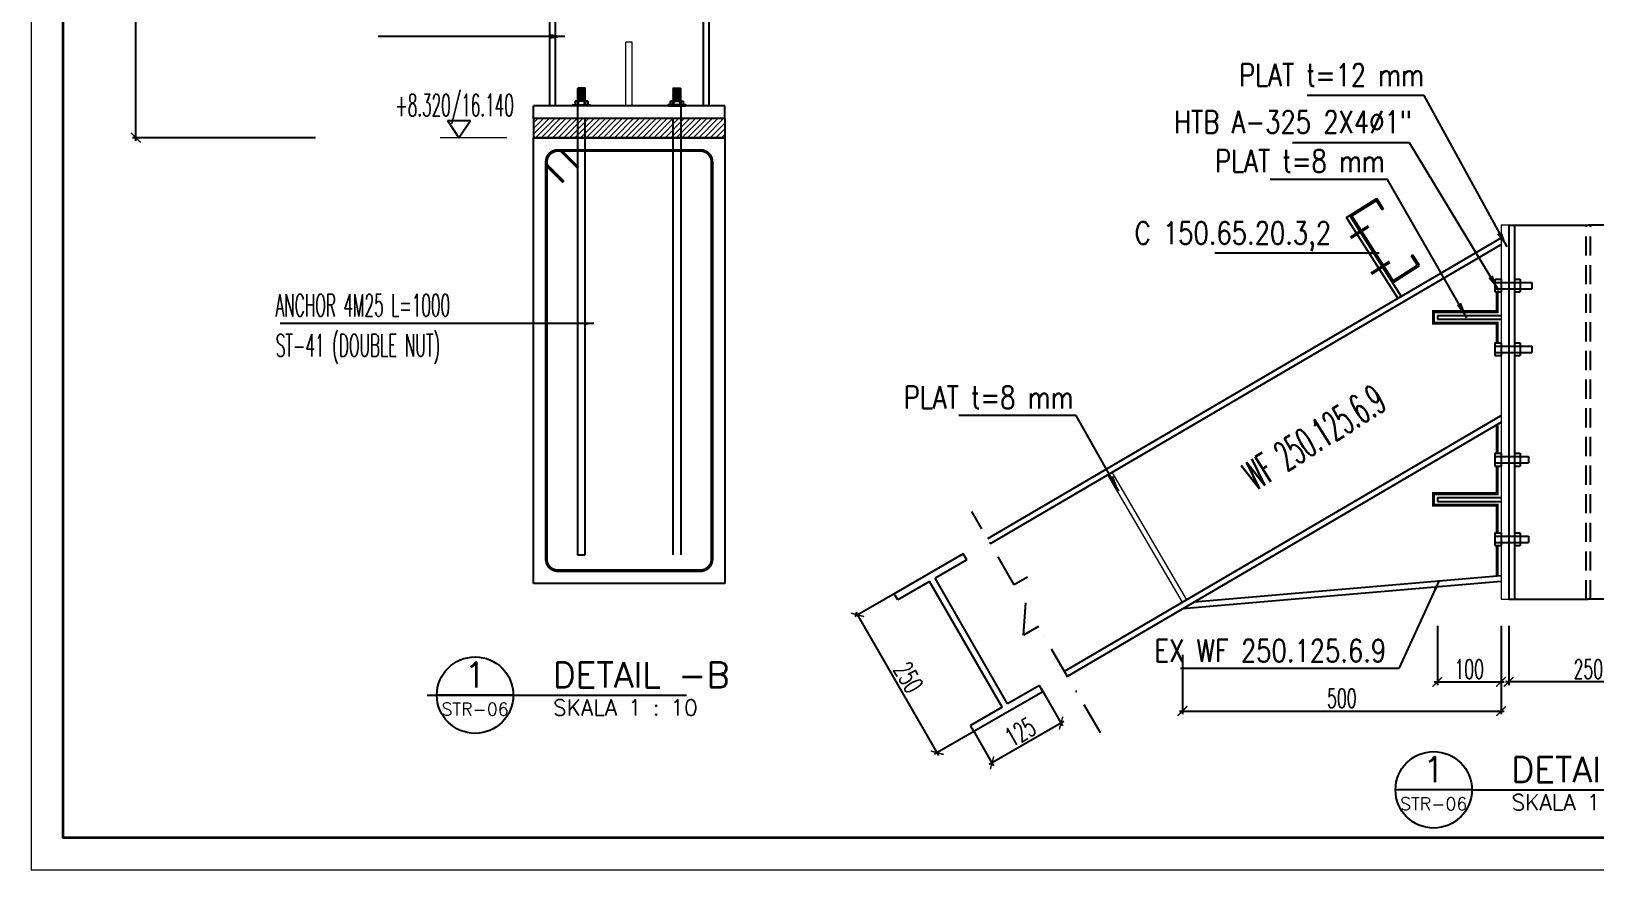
# Model space of a CAD drawing. Header units: inches. Extents: x 266054 to 836293, y -258454 to -102650.
# Drawn here: x 400477 to 425023, y -258434 to -245264 of the extents above; entities that cross this region are included whole.
import ezdxf
from ezdxf.enums import TextEntityAlignment as Align

# ---------------------------------------------------------------- set-up
doc = ezdxf.new("R2010")
doc.units = ezdxf.units.IN
doc.header["$LTSCALE"] = 800
doc.header["$MEASUREMENT"] = 0
for name, pattern in [('CENTER', [2, 1.25, -0.25, 0.25, -0.25]), ('CENTER2', [1.125, 0.75, -0.125, 0.125, -0.125]), ('DASHDOT2', [12.7, 6.35, -3.175, 0, -3.175]), ('HIDDEN', [0.375, 0.25, -0.125])]:
    doc.linetypes.add(name, pattern=pattern)
for name, color, linetype in [('01. WF', 3, 'Continuous'), ('04. BAUT', 4, 'Continuous'), ('06. PLAT', 5, 'Continuous'), ('HAT', 8, 'Continuous'), ('KOL', 5, 'Continuous'), ('LOGO', 7, 'Continuous'), ('sloop', 4, 'Continuous'), ('TEXT', 4, 'Continuous'), ('TEXT1', 7, 'Continuous'), ('WF', 3, 'Continuous')]:
    doc.layers.add(name, color=color, linetype=linetype)
for name, color, linetype, lineweight in [('02. DIM', 251, 'Continuous', 5), ('arsir', 8, 'Continuous', 0), ('AS', 8, 'CENTER2', 5), ('BAJA', 3, 'Continuous', 9), ('BESI', 1, 'Continuous', 13), ('DIM', 251, 'Continuous', 0), ('DM', 8, 'Continuous', 5), ('GRS KOP', 1, 'Continuous', 35), ('hacht', 8, 'Continuous', 5), ('kop', 7, 'Continuous', 20), ('NOT', 7, 'Continuous', 15)]:
    doc.layers.add(name, color=color, linetype=linetype, lineweight=lineweight)
doc.styles.add('BARU', font='arial.ttf')
doc.styles.add('DICK STYLE 100', font='romans.shx', dxfattribs={"width": 0.6, "height": 300})
doc.styles.add('ROMANS', font='romans.shx', dxfattribs={"width": 0.8, "height": 0.25})
doc.styles.add('ROMANTIC', font='romans.shx', dxfattribs={"width": 0.55, "height": 250})
doc.styles.add('S', font='SIMPLEX', dxfattribs={"width": 1.1})
doc.styles.get("Standard").update_dxf_attribs({"font": 'romans.shx'})
doc.styles.add('TX BR', font='romans.shx', dxfattribs={"width": 0.5, "height": 350})
doc.dimstyles.new('10', dxfattribs={"dimtxt": 300, "dimasz": 150, "dimexe": 50, "dimexo": 50, "dimgap": 50, "dimtad": 1, "dimdec": 0, "dimlfac": 0.1, "dimrnd": 1, "dimtxsty": 'DICK STYLE 100', "dimblk": 'ARCHTICK', "dimcen": 100, "dimdle": 50, "dimclrd": 18, "dimclre": 18, "dimclrt": 7, "dimadec": 0, "dimazin": 2, "dimtfac": 1, "dimtdec": 0, "dimtix": 1, "dimtmove": 0, "dimatfit": 3, "dimfxl": 0, "dimarcsym": 0})
doc.dimstyles.new('100', dxfattribs={"dimtxt": 350, "dimasz": 150, "dimexe": 100, "dimexo": 100, "dimgap": 50, "dimtad": 1, "dimdec": 0, "dimrnd": 1, "dimtxsty": 'ROMANTIC', "dimblk": 'ARCHTICK', "dimcen": 25, "dimdle": 100, "dimclrd": 16, "dimclre": 16, "dimclrt": 7, "dimadec": 0, "dimazin": 2, "dimtfac": 1, "dimtdec": 0, "dimtix": 1, "dimtmove": 0, "dimatfit": 3, "dimfxl": 0, "dimarcsym": 0})
doc.dimstyles.new('100 A', dxfattribs={"dimtxt": 250, "dimasz": 150, "dimexe": 50, "dimexo": 50, "dimgap": 50, "dimtad": 1, "dimdec": 0, "dimrnd": 1, "dimtxsty": 'DICK STYLE 100', "dimblk": 'ARCHTICK', "dimcen": 100, "dimdle": 50, "dimclrd": 18, "dimclre": 18, "dimclrt": 7, "dimadec": 0, "dimazin": 2, "dimtfac": 1, "dimtdec": 0, "dimtix": 1, "dimtmove": 0, "dimatfit": 3, "dimfxl": 0, "dimarcsym": 0})
doc.dimstyles.new('10A', dxfattribs={"dimtxt": 350, "dimasz": 125, "dimexe": 100, "dimexo": 50, "dimgap": 100, "dimtad": 1, "dimdec": 0, "dimlfac": 0.1, "dimzin": 0, "dimdsep": 46, "dimtxsty": 'TX BR', "dimblk1": 'ARCHTICK', "dimblk2": 'ARCHTICK', "dimsah": 1, "dimcen": 0.09, "dimclrd": 8, "dimclre": 8, "dimclrt": 3, "dimadec": 0, "dimazin": 0, "dimtfac": 1, "dimtdec": 0, "dimtix": 1, "dimtmove": 2, "dimatfit": 3, "dimfxl": 0, "dimtolj": 1, "dimtzin": 0, "dimarcsym": 0})
doc.dimstyles.get("Standard").update_dxf_attribs({"dimtxt": 0.18, "dimasz": 0.18, "dimexe": 0.18, "dimexo": 0.0625, "dimgap": 0.09, "dimtad": 0, "dimtih": 1, "dimtoh": 1, "dimdec": 4, "dimzin": 0, "dimdsep": 46, "dimtxsty": 'Standard', "dimcen": 0.09, "dimadec": 0, "dimazin": 0, "dimtfac": 1, "dimtdec": 4, "dimtofl": 0, "dimtmove": 0, "dimatfit": 3, "dimfxl": 0, "dimtolj": 1, "dimtzin": 0, "dimarcsym": 0})

# ---------------------------------------------------------------- blocks, each defined once
blk = doc.blocks.new('kop')
at = {"layer": 'GRS KOP'}
blk.add_lwpolyline([(1, 54), (83, 54), (83, 1), (1, 1)], close=True, dxfattribs=at)
at = {"layer": 'kop', "color": 7}
for p, q in [((0, 55), (0, 0)), ((0, 0), (84, 0))]:
    blk.add_line(p, q, dxfattribs=at)
at = {"layer": 'kop', "style": 'BARU', "flags": 4}
for p, height in [((73.8, 5.4), 0.35), ((80.303, 5.382), 0.25), ((73.8, 4.9), 0.35), ((80.303, 4.882), 0.25), ((73.8, 4.4), 0.35), ((80.303, 4.382), 0.25)]:
    blk.add_attdef('-', p, '', height=height, dxfattribs=at)
at = {"layer": 'kop', "flags": 4}
for tag, p in [('AR-00', (78.057, 2.648)), ('00', (81.238, 2.647))]:
    blk.add_attdef(tag, text='', height=0.35, dxfattribs=at).set_placement(p, align=Align.MIDDLE)
blk = doc.blocks.new('Ndtpd')
at = {"lineweight": -3}
blk.add_line((0.747, 0), (-0.747, 0), dxfattribs=at)
blk.add_circle((0, 0), 0.747, dxfattribs=at)
at = {"color": 10, "lineweight": -3, "style": 'S', "width": 1.1, "flags": 4}
blk.add_attdef('NO', text='', height=0.5, dxfattribs=at).set_placement((0, 0.148), align=Align.CENTER)
blk.add_attdef('NDTPD', (1.516, 0.148), '', height=0.5, dxfattribs=at)
at = {"color": 5, "lineweight": -3, "style": 'S', "width": 1.1, "flags": 4}
blk.add_attdef('NOLBR', text='', height=0.3, dxfattribs=at).set_placement((0, -0.398), align=Align.CENTER)
blk.add_attdef('SKALA', (1.523, -0.398), '', height=0.3, dxfattribs=at)
blk = doc.blocks.new('_ArchTick')
at = {"layer": 'LOGO', "color": 0, "const_width": 0.15}
blk.add_lwpolyline([(-0.5, -0.5), (0.5, 0.5)], dxfattribs=at)
blk = doc.blocks.new('*D200')
at = {"layer": 'arsir', "color": 18, "lineweight": -2}
for p, q in [((423672, -254602), (423672, -255534)), ((426172, -254602), (426172, -255534)), ((426222, -255484), (423622, -255484))]:
    blk.add_line(p, q, dxfattribs=at)
at = {"layer": 'Defpoints', "color": 0}
for p in [(423672, -254552), (426172, -254552), (423672, -255484)]:
    blk.add_point(p, dxfattribs=at)
at = {"layer": 'arsir', "color": 18, "lineweight": -2, "xscale": 150, "yscale": 150, "zscale": 150, "rotation": 180}
blk.add_blockref('_ArchTick', (423672, -255484), dxfattribs=at)
at = {"layer": 'arsir', "color": 18, "lineweight": -2, "xscale": 150, "yscale": 150, "zscale": 150}
blk.add_blockref('_ArchTick', (426172, -255484), dxfattribs=at)
at = {"layer": 'arsir', "color": 7, "insert": (424922, -255284), "char_height": 300, "attachment_point": 5, "style": 'DICK STYLE 100'}
blk.add_mtext('250', dxfattribs=at)
blk = doc.blocks.new('*D203')
at = {"layer": 'arsir', "color": 18, "lineweight": -2}
for p, q in [((422552, -254602), (422552, -255534)), ((423552, -254602), (423552, -255534)), ((422502, -255484), (423602, -255484))]:
    blk.add_line(p, q, dxfattribs=at)
at = {"layer": 'Defpoints', "color": 0}
for p in [(422552, -254552), (423552, -254552), (423552, -255484)]:
    blk.add_point(p, dxfattribs=at)
at = {"layer": 'arsir', "color": 18, "lineweight": -2, "xscale": 150, "yscale": 150, "zscale": 150, "rotation": 180}
blk.add_blockref('_ArchTick', (422552, -255484), dxfattribs=at)
at = {"layer": 'arsir', "color": 18, "lineweight": -2, "xscale": 150, "yscale": 150, "zscale": 150}
blk.add_blockref('_ArchTick', (423552, -255484), dxfattribs=at)
at = {"layer": 'arsir', "color": 7, "insert": (423052, -255284), "char_height": 300, "attachment_point": 5, "style": 'DICK STYLE 100'}
blk.add_mtext('100', dxfattribs=at)
blk = doc.blocks.new('*D204')
at = {"layer": 'arsir', "color": 18, "lineweight": -2}
for p, q in [((418552, -255059), (418552, -255991)), ((423552, -255059), (423552, -255991)), ((418502, -255941), (423602, -255941))]:
    blk.add_line(p, q, dxfattribs=at)
at = {"layer": 'Defpoints', "color": 0}
for p in [(418552, -255009), (423552, -255009), (423552, -255941)]:
    blk.add_point(p, dxfattribs=at)
at = {"layer": 'arsir', "color": 18, "lineweight": -2, "xscale": 150, "yscale": 150, "zscale": 150, "rotation": 180}
blk.add_blockref('_ArchTick', (418552, -255941), dxfattribs=at)
at = {"layer": 'arsir', "color": 18, "lineweight": -2, "xscale": 150, "yscale": 150, "zscale": 150}
blk.add_blockref('_ArchTick', (423552, -255941), dxfattribs=at)
at = {"layer": 'arsir', "color": 7, "insert": (421052, -255741), "char_height": 300, "attachment_point": 5, "style": 'DICK STYLE 100'}
blk.add_mtext('500', dxfattribs=at)
blk = doc.blocks.new('A$C47F01BF2')
at = {"layer": '01. WF'}
for p, q in [((-1263773.1, 425990.7), (-1263773.9, 425840.7)), ((-1263767.1, 425990.7), (-1263773.1, 425990.7)), ((-1263767.1, 425990.7), (-1263767.9, 425840.6)), ((-1263823.2, 425965.9), (-1263823.3, 425945.9)), ((-1263773.2, 425965.7), (-1263823.2, 425965.9)), ((-1263775.6, 425963.4), (-1263821, 425963.6)), ((-1263821, 425963.6), (-1263821, 425945.9)), ((-1263775.6, 425963.4), (-1263776.2, 425843)), ((-1263821, 425945.9), (-1263823.3, 425945.9)), ((-1263823.8, 425860.9), (-1263823.9, 425840.9)), ((-1263776.2, 425843), (-1263823.9, 425843.2)), ((-1263767.9, 425840.6), (-1263823.9, 425840.9)), ((-1263821.5, 425860.9), (-1263823.8, 425860.9)), ((-1263821.5, 425860.9), (-1263821.6, 425840.9))]:
    blk.add_line(p, q, dxfattribs=at)
at = {"layer": '01. WF', "const_width": 5}
for points in [[(-1263752.7, 425935.6), (-1263787.2, 425935.7)], [(-1263755.8, 425870.6), (-1263789.5, 425870.8)]]:
    blk.add_lwpolyline(points, dxfattribs=at)
blk = doc.blocks.new('*D205')
at = {"layer": 'arsir', "color": 18, "lineweight": -2}
for p, q in [((414070, -254073), (413407, -254456)), ((414726, -256639), (413426, -254387)), ((415320, -256238), (414657, -256621))]:
    blk.add_line(p, q, dxfattribs=at)
at = {"layer": 'Defpoints', "color": 0}
for p in [(414113, -254048), (413451, -254431), (415363, -256213)]:
    blk.add_point(p, dxfattribs=at)
at = {"layer": 'arsir', "color": 18, "lineweight": -2, "xscale": 150, "yscale": 150, "zscale": 150}
for p, rotation in [((413451, -254431), 120.0000000001092), ((414701, -256596), 300.0000000001092)]:
    blk.add_blockref('_ArchTick', p, dxfattribs=dict(at, rotation=rotation))
at = {"layer": 'arsir', "color": 7, "insert": (414249, -255413), "char_height": 300, "attachment_point": 5, "rotation": 300, "style": 'DICK STYLE 100'}
blk.add_mtext('250', dxfattribs=at)
blk = doc.blocks.new('*D206')
at = {"layer": 'arsir', "color": 18, "lineweight": -2}
for p, q in [((416331, -255589), (416669, -256175)), ((415248, -256214), (415586, -256800)), ((416687, -256106), (415518, -256781))]:
    blk.add_line(p, q, dxfattribs=at)
at = {"layer": 'Defpoints', "color": 0}
for p in [(416306, -255546), (415223, -256171), (415561, -256756)]:
    blk.add_point(p, dxfattribs=at)
at = {"layer": 'arsir', "color": 18, "lineweight": -2, "xscale": 150, "yscale": 150, "zscale": 150}
for p, rotation in [((416644, -256131), 29.99999998269908), ((415561, -256756), 209.9999999826991)]:
    blk.add_blockref('_ArchTick', p, dxfattribs=dict(at, rotation=rotation))
at = {"layer": 'arsir', "color": 7, "insert": (416003, -256271), "char_height": 300, "attachment_point": 5, "rotation": 30, "style": 'DICK STYLE 100'}
blk.add_mtext('125', dxfattribs=at)
blk = doc.blocks.new('*D211')
at = {"layer": 'Defpoints', "color": 0, "ltscale": 5}
for p in [(402119, -237436), (404992, -237436), (404992, -246936)]:
    blk.add_point(p, dxfattribs=at)
at = {"layer": 'hacht', "color": 18, "lineweight": -2, "ltscale": 5}
for p, q in [((404942, -237436), (402069, -237436)), ((402119, -246986), (402119, -237386)), ((404942, -246936), (402069, -246936))]:
    blk.add_line(p, q, dxfattribs=at)
at = {"layer": 'hacht', "color": 18, "lineweight": -2, "ltscale": 5, "xscale": 150, "yscale": 150, "zscale": 150}
for p, rotation in [((402119, -237436), 90), ((402119, -246936), 270)]:
    blk.add_blockref('_ArchTick', p, dxfattribs=dict(at, rotation=rotation))
at = {"layer": 'hacht', "color": 7, "ltscale": 5, "insert": (401919, -242186), "char_height": 300, "attachment_point": 5, "rotation": 90, "style": 'DICK STYLE 100'}
blk.add_mtext('9500', dxfattribs=at)

msp = doc.modelspace()

# ---------------------------------------------------------------- hatches: boundary and pattern name
at = {"layer": 'hacht', "ltscale": 5}
h = msp.add_hatch(dxfattribs=at)
h.set_pattern_fill('ANSI31', color=256, scale=500, style=0)
h.set_pattern_definition([(45, (-367259.794, 37804.16), (-44.194174, 44.194174), [])])
h.paths.add_polyline_path([(408363.6, -246636.5), (408363.6, -246936.5), (411363.6, -246936.5), (411363.6, -246636.5)])

# ---------------------------------------------------------------- linework, layer by layer
for p, q in [((407010.7, -246666.5), (407370.7, -246666.5)), ((407010.7, -246666.5), (407190.7, -246936.5)), ((407190.7, -246936.5), (407370.7, -246666.5))]:
    msp.add_line(p, q)
at = {"color": 8}
for p, q in [((408363.6, -246636.5), (408363.6, -246936.5)), ((411363.6, -246636.5), (411363.6, -246936.5))]:
    msp.add_line(p, q, dxfattribs=at)
at = {"layer": '01. WF'}
for p, q in [((411113.6, -236845.3), (411113.6, -246436.5)), ((411023.6, -236967.9), (411023.6, -246436.5)), ((408613.6, -238146.6), (408613.6, -246436.5)), ((408703.6, -238196.5), (408703.6, -246436.5)), ((415109.1, -253473), (414026.6, -254098)), ((415164.1, -253568.3), (415109.1, -253473)), ((415164.1, -253568.3), (414666.1, -253855.8)), ((414579.5, -253905.8), (414081.6, -254193.3)), ((415719.5, -255880.3), (414579.5, -253905.8)), ((415806.1, -255830.3), (414666.1, -253855.8)), ((414081.6, -254193.3), (414026.6, -254098)), ((416359.1, -255638.1), (415276.6, -256263.1)), ((416304.1, -255542.8), (415806.1, -255830.3)), ((416359.1, -255638.1), (416304.1, -255542.8)), ((415719.5, -255880.3), (415221.6, -256167.8)), ((415276.6, -256263.1), (415221.6, -256167.8))]:
    msp.add_line(p, q, dxfattribs=at)
at = {"layer": '02. DIM', "const_width": 50}
for points in [[(423491.9, -249357.9), (423491.9, -249667.9), (422491.9, -249667.9), (422491.9, -249847.9), (423491.9, -249847.9), (423491.9, -250157.9)], [(423491.9, -251441), (423491.9, -251892.7)], [(423491.9, -252092.7), (423491.9, -252527.7), (422491.9, -252527.7), (422491.9, -252707.7), (423491.9, -252707.7), (423491.9, -253142.7)], [(423491.9, -253820.6), (423491.9, -253342.7)]]:
    msp.add_lwpolyline(points, dxfattribs=at)
at = {"layer": '04. BAUT'}
for p, q in [((423451.9, -249157.9), (423451.9, -249357.9)), ((423451.9, -249157.9), (423551.9, -249157.9)), ((423451.9, -249207.9), (424035.9, -249207.9)), ((423451.9, -249307.9), (424035.9, -249307.9)), ((423451.9, -249357.9), (423551.9, -249357.9)), ((423551.9, -249157.9), (423551.9, -249357.9)), ((423761.9, -249157.9), (423761.9, -249357.9)), ((423761.9, -249157.9), (423851.9, -249157.9)), ((423761.9, -249357.9), (423851.9, -249357.9)), ((423851.9, -249157.9), (423851.9, -249357.9)), ((424035.9, -249207.9), (424035.9, -249307.9)), ((423451.9, -250157.9), (423451.9, -250357.9)), ((423451.9, -250157.9), (423551.9, -250157.9)), ((423451.9, -250207.9), (424035.9, -250207.9)), ((423451.9, -250307.9), (424035.9, -250307.9)), ((423451.9, -250357.9), (423551.9, -250357.9)), ((423551.9, -250157.9), (423551.9, -250357.9)), ((423761.9, -250157.9), (423761.9, -250357.9)), ((423761.9, -250157.9), (423851.9, -250157.9)), ((423761.9, -250357.9), (423851.9, -250357.9)), ((423851.9, -250157.9), (423851.9, -250357.9)), ((424035.9, -250207.9), (424035.9, -250307.9)), ((423451.9, -251892.7), (423451.9, -252092.7)), ((423451.9, -251892.7), (423551.9, -251892.7)), ((423451.9, -251942.7), (423981.9, -251942.7)), ((423451.9, -252042.7), (423981.9, -252042.7)), ((423551.9, -251892.7), (423551.9, -252092.7)), ((423761.9, -251892.7), (423761.9, -252092.7)), ((423761.9, -251892.7), (423851.9, -251892.7)), ((423851.9, -251892.7), (423851.9, -252092.7)), ((423981.9, -251942.7), (423981.9, -252042.7)), ((423451.9, -252092.7), (423551.9, -252092.7)), ((423761.9, -252092.7), (423851.9, -252092.7)), ((423451.9, -253142.7), (423451.9, -253342.7)), ((423451.9, -253142.7), (423551.9, -253142.7)), ((423451.9, -253192.7), (423981.9, -253192.7)), ((423451.9, -253292.7), (423981.9, -253292.7)), ((423551.9, -253142.7), (423551.9, -253342.7)), ((423761.9, -253142.7), (423851.9, -253142.7)), ((423761.9, -253142.7), (423761.9, -253342.7)), ((423851.9, -253142.7), (423851.9, -253342.7)), ((423981.9, -253192.7), (423981.9, -253292.7)), ((423451.9, -253342.7), (423551.9, -253342.7)), ((423761.9, -253342.7), (423851.9, -253342.7))]:
    msp.add_line(p, q, dxfattribs=at)
at = {"layer": '06. PLAT'}
for p, q in [((422551.9, -249727.9), (422551.9, -249787.9)), ((422551.9, -249727.9), (423551.9, -249727.9)), ((422551.9, -249787.9), (423551.9, -249787.9)), ((422551.9, -252587.7), (422551.9, -252647.7)), ((422551.9, -252587.7), (423551.9, -252587.7)), ((422551.9, -252647.7), (423551.9, -252647.7))]:
    msp.add_line(p, q, dxfattribs=at)
at = {"layer": 'AS', "linetype": 'CENTER', "ltscale": 500}
msp.add_line((407944.5, -246936.5), (406897.2, -246936.5), dxfattribs=at)
at = {"layer": 'BESI'}
for p, q in [((423671.9, -248307.9), (423551.9, -248307.9)), ((423551.9, -248307.9), (423551.9, -254185.9)), ((423671.9, -248307.9), (423671.9, -254185.9)), ((418551.9, -254232.7), (417377.3, -252231.9)), ((418620.9, -254192.2), (417446.3, -252191.4)), ((423551.9, -254185.9), (423671.9, -254185.9))]:
    msp.add_line(p, q, dxfattribs=at)
at = {"layer": 'BESI', "const_width": 50, "elevation": 0}
msp.add_lwpolyline([(408836.6, -247635.7), (408563.6, -247362.8), (408563.6, -247316.5, -0.4142136), (408743.6, -247136.5), (410983.6, -247136.5, -0.4142136), (411163.6, -247316.5), (411163.6, -253556.5, -0.4142136), (410983.6, -253736.5), (408743.6, -253736.5, -0.4142136), (408563.6, -253556.5), (408563.6, -247316.5, -0.4142136), (408743.6, -247136.5), (408789.9, -247136.5), (409062.8, -247409.4)], format="xyb", dxfattribs=at)
at = {"layer": 'DIM', "color": 0, "linetype": 'Continuous'}
for p, q in [((409913.6, -245436.5), (409813.6, -245436.5)), ((409813.6, -246436.5), (409813.6, -245436.5)), ((409913.6, -246436.5), (409913.6, -245436.5))]:
    msp.add_line(p, q, dxfattribs=at)
at = {"layer": 'DM'}
for p, q in [((409173.6, -246160.5), (409053.6, -246168.5)), ((409173.6, -246176.5), (409053.6, -246184.5)), ((409165.6, -246169), (409061.6, -246176)), ((409165.6, -246185), (409061.6, -246192)), ((410553.6, -246160.5), (410673.6, -246168.5)), ((410553.6, -246176.5), (410673.6, -246184.5)), ((410561.6, -246169), (410665.6, -246176)), ((410561.6, -246185), (410665.6, -246192)), ((409053.6, -246200), (409173.6, -246192.5)), ((409053.6, -246216), (409173.6, -246208.5)), ((409053.6, -246231.4), (409173.6, -246224.5)), ((409053.6, -246247.4), (409173.6, -246240.5)), ((409053.6, -246262.9), (409173.6, -246256.5)), ((409053.6, -246278.9), (409173.6, -246272.5)), ((409053.6, -246294.4), (409173.6, -246288.5)), ((409053.6, -246310.4), (409173.6, -246304.5)), ((409053.6, -246325.8), (409173.6, -246320.5)), ((409053.6, -246341.8), (409173.6, -246336.5)), ((409053.6, -246357.3), (409173.6, -246352.5)), ((409061.6, -246207.4), (409165.6, -246201)), ((409061.6, -246223.4), (409165.6, -246217)), ((409061.6, -246238.9), (409165.6, -246233)), ((409061.6, -246254.9), (409165.6, -246249)), ((409061.6, -246270.4), (409165.6, -246265)), ((409061.6, -246286.4), (409165.6, -246281)), ((409061.6, -246301.8), (409165.6, -246297)), ((409061.6, -246317.8), (409165.6, -246313)), ((409061.6, -246333.3), (409165.6, -246329)), ((409061.6, -246349.3), (409165.6, -246345)), ((410673.6, -246200), (410553.6, -246192.5)), ((410673.6, -246216), (410553.6, -246208.5)), ((410673.6, -246231.4), (410553.6, -246224.5)), ((410673.6, -246247.4), (410553.6, -246240.5)), ((410673.6, -246262.9), (410553.6, -246256.5)), ((410673.6, -246278.9), (410553.6, -246272.5)), ((410673.6, -246294.4), (410553.6, -246288.5)), ((410673.6, -246310.4), (410553.6, -246304.5)), ((410673.6, -246325.8), (410553.6, -246320.5)), ((410673.6, -246341.8), (410553.6, -246336.5)), ((410673.6, -246357.3), (410553.6, -246352.5)), ((410665.6, -246207.4), (410561.6, -246201)), ((410665.6, -246223.4), (410561.6, -246217)), ((410665.6, -246238.9), (410561.6, -246233)), ((410665.6, -246254.9), (410561.6, -246249)), ((410665.6, -246270.4), (410561.6, -246265)), ((410665.6, -246286.4), (410561.6, -246281)), ((410665.6, -246301.8), (410561.6, -246297)), ((410665.6, -246317.8), (410561.6, -246313)), ((410665.6, -246333.3), (410561.6, -246329)), ((410665.6, -246349.3), (410561.6, -246345))]:
    msp.add_line(p, q, dxfattribs=at)
at = {"layer": 'HAT', "linetype": 'DASHDOT2', "ltscale": 0.1}
for p, q in [((415910.7, -253957.9), (415245.8, -252805.2)), ((416115.9, -253836.1), (415910.7, -253957.9)), ((416057, -254747.8), (416115.9, -253836.1)), ((416290.3, -254615.3), (416057, -254747.8)), ((417262.5, -256285.4), (416290.3, -254615.3))]:
    msp.add_line(p, q, dxfattribs=at)
at = {"layer": 'KOL'}
for p, q in [((411363.6, -246436.5), (408363.6, -246436.5)), ((408363.6, -246636.5), (408363.6, -246436.5)), ((411363.6, -246636.5), (411363.6, -246436.5)), ((411363.6, -246636.5), (408363.6, -246636.5)), ((411363.6, -246936.5), (408363.6, -246936.5))]:
    msp.add_line(p, q, dxfattribs=at)
at = {"layer": 'NOT', "lineweight": -3}
for p, q in [((406690.4, -255691.6), (410765, -255691.6)), ((423094.5, -257178.9), (427169.1, -257178.9))]:
    msp.add_line(p, q, dxfattribs=at)
at = {"layer": 'sloop'}
for p, q in [((408363.6, -253936.5), (408363.6, -246936.5)), ((408363.6, -246936.5), (411363.6, -246936.5)), ((411363.6, -246936.5), (411363.6, -253936.5)), ((411363.6, -253936.5), (408363.6, -253936.5))]:
    msp.add_line(p, q, dxfattribs=at)
at = {"layer": 'TEXT1'}
msp.add_line((409053.6, -253487.5), (409173.6, -253487.5), dxfattribs=at)
at = {"layer": 'TEXT1', "elevation": 0}
for points in [[(409166.1, -246360.5), (409173.6, -246352.5), (409165.6, -246345), (409173.6, -246336.5), (409165.6, -246329), (409173.6, -246320.5), (409165.6, -246313), (409173.6, -246304.5), (409165.6, -246297), (409173.6, -246288.5), (409165.6, -246281), (409173.6, -246272.5), (409165.6, -246265), (409173.6, -246256.5), (409165.6, -246249), (409173.6, -246240.5), (409165.6, -246233), (409173.6, -246224.5), (409165.6, -246217), (409173.6, -246208.5), (409165.6, -246201), (409173.6, -246192.5), (409165.6, -246185), (409173.6, -246176.5), (409165.6, -246169), (409173.6, -246160.5), (409061.6, -246160.5), (409053.6, -246168.5), (409061.6, -246176), (409053.6, -246184.5), (409061.6, -246192), (409053.6, -246200), (409061.6, -246207.4), (409053.6, -246216), (409061.6, -246223.4), (409053.6, -246231.4), (409061.6, -246238.9), (409053.6, -246247.4), (409061.6, -246254.9), (409053.6, -246262.9), (409061.6, -246270.4), (409053.6, -246278.9), (409061.6, -246286.4), (409053.6, -246294.4), (409061.6, -246301.8), (409053.6, -246310.4), (409061.6, -246317.8), (409053.6, -246325.8), (409061.6, -246333.3), (409053.6, -246341.8), (409061.6, -246349.3), (409053.6, -246357.3), (409057.1, -246360.5)], [(410561.1, -246360.5), (410553.6, -246352.5), (410561.6, -246345), (410553.6, -246336.5), (410561.6, -246329), (410553.6, -246320.5), (410561.6, -246313), (410553.6, -246304.5), (410561.6, -246297), (410553.6, -246288.5), (410561.6, -246281), (410553.6, -246272.5), (410561.6, -246265), (410553.6, -246256.5), (410561.6, -246249), (410553.6, -246240.5), (410561.6, -246233), (410553.6, -246224.5), (410561.6, -246217), (410553.6, -246208.5), (410561.6, -246201), (410553.6, -246192.5), (410561.6, -246185), (410553.6, -246176.5), (410561.6, -246169), (410553.6, -246160.5), (410665.6, -246160.5), (410673.6, -246168.5), (410665.6, -246176), (410673.6, -246184.5), (410665.6, -246192), (410673.6, -246200), (410665.6, -246207.4), (410673.6, -246216), (410665.6, -246223.4), (410673.6, -246231.4), (410665.6, -246238.9), (410673.6, -246247.4), (410665.6, -246254.9), (410673.6, -246262.9), (410665.6, -246270.4), (410673.6, -246278.9), (410665.6, -246286.4), (410673.6, -246294.4), (410665.6, -246301.8), (410673.6, -246310.4), (410665.6, -246317.8), (410673.6, -246325.8), (410665.6, -246333.3), (410673.6, -246341.8), (410665.6, -246349.3), (410673.6, -246357.3), (410670.2, -246360.5)], [(409053.6, -246360.5), (409053.6, -253487.5)], [(409173.6, -246436.5), (409173.6, -246360.5)], [(410553.6, -246436.5), (410553.6, -246360.5)], [(410673.6, -246360.5), (410673.7, -253487.5)], [(409173.6, -253487.5), (409173.6, -246636.5)], [(410553.7, -253487.5), (410553.6, -246636.5)]]:
    msp.add_lwpolyline(points, dxfattribs=at)
for points in [[(408973.6, -246436.5), (408973.6, -246420.5), (409253.6, -246420.5), (409253.6, -246436.5)], [(409063.6, -246368), (409026.1, -246360.5), (409013.6, -246368), (409013.6, -246413), (409026.1, -246420.5), (409063.6, -246413)], [(409013.6, -246360.5), (409013.6, -246420.5), (409213.6, -246420.5), (409213.6, -246360.5)], [(409138.6, -246360.5), (409113.6, -246360.5), (409088.6, -246360.5), (409063.6, -246368), (409063.6, -246413), (409088.6, -246420.5), (409113.6, -246420.5), (409138.6, -246420.5), (409163.6, -246413), (409163.6, -246368)], [(409163.6, -246368), (409201.1, -246360.5), (409213.6, -246368), (409213.6, -246413), (409201.1, -246420.5), (409163.6, -246413)], [(410753.6, -246436.5), (410753.6, -246420.5), (410473.6, -246420.5), (410473.6, -246436.5)], [(410563.6, -246368), (410526.1, -246360.5), (410513.6, -246368), (410513.6, -246413), (410526.1, -246420.5), (410563.6, -246413)], [(410713.6, -246360.5), (410713.6, -246420.5), (410513.6, -246420.5), (410513.6, -246360.5)], [(410588.6, -246360.5), (410613.6, -246360.5), (410638.6, -246360.5), (410663.6, -246368), (410663.6, -246413), (410638.6, -246420.5), (410613.6, -246420.5), (410588.6, -246420.5), (410563.6, -246413), (410563.6, -246368)], [(410663.6, -246368), (410701.1, -246360.5), (410713.6, -246368), (410713.6, -246413), (410701.1, -246420.5), (410663.6, -246413)]]:
    msp.add_lwpolyline(points, close=True, dxfattribs=at)
at = {"layer": 'WF'}
for p, q in [((423671.9, -248307.9), (423671.9, -254185.9)), ((423671.9, -248307.9), (424921.9, -248307.9)), ((423761.9, -248307.9), (423761.9, -254185.9)), ((426171.9, -248307.9), (424921.9, -248307.9)), ((415492.4, -253232.7), (423551.9, -248507.9)), ((415537.3, -253310.7), (423551.9, -248612.2)), ((416711.2, -255311.8), (423551.9, -251301.5)), ((416756.7, -255389.4), (423551.9, -251405.8)), ((423551.9, -253905.8), (418552.7, -254336.5)), ((423551.9, -253815.5), (418733.4, -254230.6)), ((423671.9, -254185.9), (424921.9, -254185.9)), ((426171.9, -254185.9), (424921.9, -254185.9))]:
    msp.add_line(p, q, dxfattribs=at)
at = {"layer": 'WF', "linetype": 'HIDDEN', "ltscale": 1.5}
for p, q in [((424886.9, -254185.9), (424886.9, -248307.9)), ((424956.9, -254185.9), (424956.9, -248307.9))]:
    msp.add_line(p, q, dxfattribs=at)

# ---------------------------------------------------------------- block references
at = {"layer": 'HAT', "xscale": 10.00000000396044, "yscale": 10, "zscale": 10, "rotation": 212.7109619569429}
msp.add_blockref('A$C47F01BF2', (-12513556.8, -3494554.2), dxfattribs=at)
at = {"layer": 'kop', "xscale": 500, "yscale": 500, "zscale": 500}
msp.add_blockref('kop', (400477.2, -258434.2), dxfattribs=at)
at = {"layer": 'NOT', "lineweight": -3}
ref = msp.add_blockref('Ndtpd', (407445.2, -255691.6), dxfattribs=dict(at, xscale=803.2128514051437, yscale=803.2128514051437, zscale=803.2128514056185))
ref.add_attrib('NO', '1', dxfattribs={"layer": '0', "lineweight": -3, "height": 400, "flags": 4}).set_placement((407444.9, -255573.1), align=Align.CENTER)
ref.add_attrib('NDTPD', 'DETAIL -B', (408662.9, -255573.1), dxfattribs={"layer": '0', "lineweight": -3, "height": 400, "flags": 4})
ref.add_attrib('NOLBR', 'STR-06', dxfattribs={"layer": '0', "lineweight": -3, "height": 200, "flags": 4}).set_placement((407444.9, -256011.6), align=Align.CENTER)
ref.add_attrib('SKALA', 'SKALA 1 : 10', (408668.7, -256011.6), dxfattribs={"layer": '0', "lineweight": -3, "height": 250, "flags": 4})
ref = msp.add_blockref('Ndtpd', (422494.5, -257178.9), dxfattribs=dict(at, xscale=803.2128514051437, yscale=803.2128514051437, zscale=803.2128514056185))
ref.add_attrib('NO', '1', dxfattribs={"layer": '0', "lineweight": -3, "height": 400, "flags": 4}).set_placement((422494.1, -257060.4), align=Align.CENTER)
ref.add_attrib('NDTPD', 'DETAIL -A', (423712.1, -257060.4), dxfattribs={"layer": '0', "lineweight": -3, "height": 400, "flags": 4})
ref.add_attrib('NOLBR', 'STR-06', dxfattribs={"layer": '0', "lineweight": -3, "height": 200, "flags": 4}).set_placement((422494.1, -257498.9), align=Align.CENTER)
ref.add_attrib('SKALA', 'SKALA 1 : 10', (423717.9, -257498.9), dxfattribs={"layer": '0', "lineweight": -3, "height": 250, "flags": 4})

# ---------------------------------------------------------------- texts
at = {"layer": 'TEXT', "style": 'ROMANS', "width": 0.5}
msp.add_text('+8.320/16.140', height=350, dxfattribs=at).set_placement((406192.9, -246425.2), align=Align.MIDDLE_LEFT)
for s, p in [('ANCHOR 4M25 L=1000', (404314.5, -249742.5)), ('ST-41 (DOUBLE NUT)', (404317.6, -250373.5))]:
    msp.add_text(s, height=350, dxfattribs=at).set_placement(p)
msp.add_text('WF 250.125.6.9', height=463.32, rotation=32, dxfattribs=at).set_placement((419699.9, -252490.3))
at = {"layer": 'TEXT', "char_height": 350, "attachment_point": 6, "style": 'ROMANS'}
for s, insert in [('PLAT t=12 mm', (422344.2, -245950.3)), ('HTB A-325 2X4%%C1"', (422153.6, -246689.4)), ('PLAT t=8 mm', (421728, -247302.9)), ('C 150.65.20.3,2', (420884.2, -248486.2)), ('PLAT t=8 mm', (416840.4, -251014)), ('EX WF 250.125.6.9', (421749, -254994.2))]:
    msp.add_mtext(s, dxfattribs=dict(at, insert=insert))

# ---------------------------------------------------------------- dimensions: what is measured, and where the dimension line sits
at = {"layer": 'arsir'}
for base, p1, p2, angle, picture, middle in [((413450.7, -254430.5), (415363.2, -256213.1), (414113.2, -254048), 300, '*D205', (414248.9, -255413.1)), ((423551.9, -255483.7), (422551.9, -254551.5), (423551.9, -254551.5), 180, '*D203', (423051.9, -255283.7)), ((423551.9, -255941.2), (418551.9, -255009), (423551.9, -255009), 180, '*D204', (421051.9, -255741.2)), ((415561.3, -256756.3), (416305.7, -255545.7), (415223.2, -256170.7), 30, '*D206', (416002.6, -256270.6))]:
    dim = msp.add_linear_dim(base=base, p1=p1, p2=p2, angle=angle, dimstyle='100 A', override={"dimlfac": 0.1, "dimfxl": 0.18, "dimarcsym": 1}, dxfattribs=at)
    dim.commit()
    dim.dimension.update_dxf_attribs({"geometry": picture, "text_midpoint": middle})
dim = msp.add_linear_dim(base=(423671.9, -255483.7), p1=(426171.9, -254551.5), p2=(423671.9, -254551.5), dimstyle='100 A', override={"dimlfac": 0.1, "dimfxl": 0.18, "dimarcsym": 1}, dxfattribs=at)
dim.commit()
dim.dimension.update_dxf_attribs({"geometry": '*D200', "text_midpoint": (424921.9, -255283.7)})
at = {"layer": 'hacht', "ltscale": 5}
dim = msp.add_linear_dim(base=(402118.8, -237436.5), p1=(404992.3, -246936.5), p2=(404992.3, -237436.5), angle=90, dimstyle='100 A', dxfattribs=at)
dim.commit()
dim.dimension.update_dxf_attribs({"geometry": '*D211', "text_midpoint": (401918.8, -242186.5)})

# ---------------------------------------------------------------- leaders
at = {"layer": 'BAJA'}
msp.add_leader([(421637, -248749.1), (419060.1, -248749.1)], dimstyle='10A', override={"dimgap": 0.05, "dimtad": 0}, dxfattribs=at)
at = {"layer": 'hacht'}
msp.add_leader([(422580.8, -253888.6), (421945, -255274.8), (418517.7, -255274.8)], dimstyle='10', override={"dimgap": 100, "dimtad": 0}, dxfattribs=at)
at = {"layer": 'HAT'}
for points, override in [([(408853.1, -245345.6), (405922.7, -245345.6)], {"dimasz": 250, "dimlfac": 0.1}), ([(423645.7, -248650.7), (422346.2, -246273.8), (420507.6, -246273.8)], {"dimscale": 1, "dimasz": 250, "dimtad": 0, "dimlfac": 0.1}), ([(423515.7, -249334.2), (422116.6, -247018.9), (420277.9, -247018.9)], {"dimscale": 1, "dimasz": 250, "dimtad": 0, "dimlfac": 0.1}), ([(423015.7, -249764.2), (421767.7, -247590.3), (419929, -247590.3)], {"dimscale": 1, "dimasz": 250, "dimtad": 0, "dimlfac": 0.1}), ([(417552.2, -252485.7), (416880.1, -251301.4), (415041.4, -251301.4)], {"dimscale": 1, "dimasz": 250, "dimtad": 0, "dimlfac": 0.1})]:
    msp.add_leader(points, dimstyle='Standard', override=override, dxfattribs=at)
at = {"layer": 'HAT', "color": 8}
msp.add_leader([(409309.6, -249855.5), (404385.8, -249855.5)], dimstyle='100', override={"dimgap": 50, "dimtad": 0, "dimfxl": 120}, dxfattribs=at)

doc.saveas('drawing.dxf')
